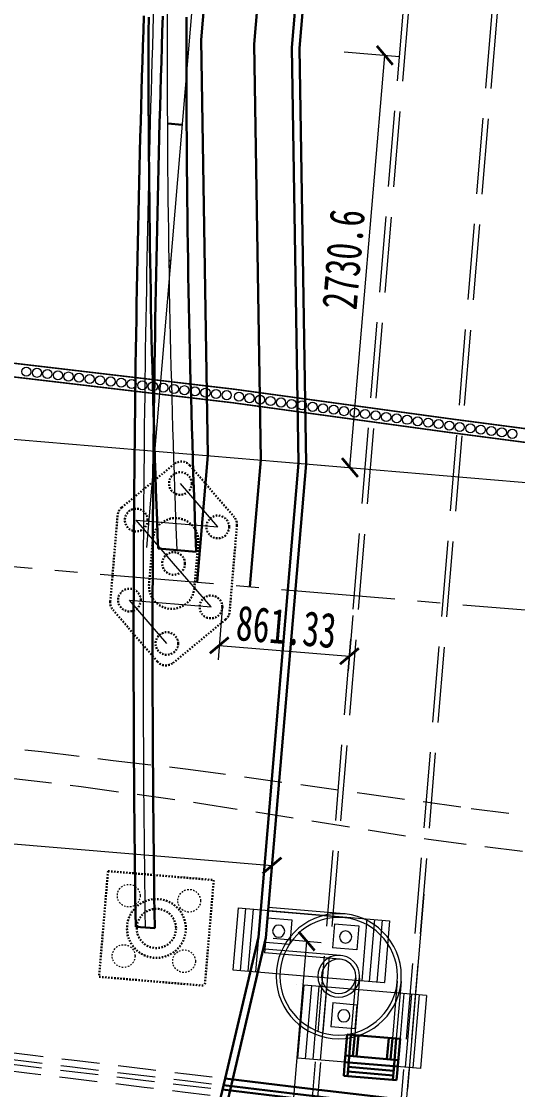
# Model space of a CAD drawing. Extents: x 0 to 531375, y 0 to 4335249.
# Drawn here: x 498007.2 to 498039.9, y 4326899.2 to 4326969.8 of the extents above; entities that cross this region are included whole.
import ezdxf

# ---------------------------------------------------------------- set-up
doc = ezdxf.new("R2010")
doc.units = 0
doc.header["$PDMODE"] = 1
for name, pattern in [('( Dashed )', [0.75, 0.5, -0.25]), ('ACAD_ISO02W100', [15, 12, -3]), ('CENTER', [50.8, 31.75, -6.35, 6.35, -6.35]), ('CENTERX2', [4, 2.5, -0.5, 0.5, -0.5]), ('CONTINOUS', [0]), ('DASH', [0.35, 0.25, -0.1]), ('HIDDEN', [0.375, 0.25, -0.125])]:
    doc.linetypes.add(name, pattern=pattern)
doc.layers.get('0').update_dxf_attribs({"lineweight": 15})
doc.layers.get('Defpoints').update_dxf_attribs({"color": 8, "lineweight": 15})
for name, color, linetype, lineweight in [('3', 3, 'CONTINOUS', 25), ('_平面辅助线', 7, 'Continuous', 15), ('Dim', 4, 'Continuous', 15), ('中心线', 2, 'CENTERX2', 15), ('地铁', 4, 'Continuous', 15), ('文字', 7, 'Continuous', 15), ('桥 - 构造 - 轮廓虚线', 4, 'ACAD_ISO02W100', 30), ('桥 中心线', 5, 'CENTER', 15), ('桥 构造粗实', 1, 'Continuous', 30), ('桥－构造－轮廓实线', 4, 'Continuous', 30), ('结构', 1, 'Continuous', 15), ('虚线', 6, 'HIDDEN', 15), ('道路偏置线', 3, 'Continuous', 30)]:
    doc.layers.add(name, color=color, linetype=linetype, lineweight=lineweight)
doc.styles.get("Standard").update_dxf_attribs({"font": '', "width": 0.7})
doc.styles.get('Standard').set_extended_font_data('仿宋_GB2312')
doc.dimstyles.new('ISO-25', dxfattribs={"dimscale": 0, "dimtxt": 3, "dimasz": 1.5, "dimexe": 1.25, "dimexo": 0.625, "dimtad": 1, "dimlfac": 100, "dimdsep": 46, "dimtxsty": 'Standard', "dimblk": 'ARCHTICK', "dimcen": 2.5, "dimclrd": 256, "dimclrt": 256, "dimadec": 0, "dimazin": 0, "dimtfac": 1, "dimtmove": 0, "dimatfit": 3, "dimfxl": 3.5, "dimfxlon": 1, "dimlwd": -1, "dimlwe": -1, "dimarcsym": 0})

# ---------------------------------------------------------------- blocks, each defined once
blk = doc.blocks.new('A$C6A8C09C9')
at = {"layer": '结构', "linetype": '( Dashed )', "lineweight": 30, "ltscale": 2}
for p, q in [((-3726, 3395), (-526, 6536)), ((525, 6536), (3725, 3395)), ((-3950, -2860), (-3950, 2860)), ((3950, 2860), (3950, -2860)), ((-1501, 1500, 0), (-1501, -1500, 0)), ((1499, -1500, 0), (1499, 1500, 0)), ((-526, -6536), (-3726, -3395)), ((3725, -3395), (525, -6536))]:
    blk.add_line(p, q, dxfattribs=at)
for centre in [(0, 5300), (-2700, 2650), (2700, 2650), (0, 0), (-2700, -2650), (2700, -2650), (0, -5300)]:
    blk.add_circle(centre, 750, dxfattribs=at)
for centre, radius, start, end in [((0, 6001), 750, 45.53546, 134.46454), ((-3200, 2860), 750, 134.46454, 180), ((-1, 1500, 0), 1500, 0, 180), ((3200, 2860), 750, 0, 45.53546), ((-1, -1500, 0), 1500, 180, 0), ((-3200, -2860), 750, 180, 225.53546), ((3200, -2860), 750, 314.46454, 0), ((0, -6001), 750, 225.53546, 314.46454)]:
    blk.add_arc(centre, radius, start, end, dxfattribs=at)
blk = doc.blocks.new('天津2000地铁')
at = {"layer": '地铁', "linetype": 'DASH', "ltscale": 20}
for p, q in [((13.483, -452.807), (45.118, -73.667)), ((13.832, -452.836), (45.466, -73.696)), ((19.313, -453.293), (50.947, -74.153)), ((19.662, -453.322), (51.296, -74.183))]:
    blk.add_line(p, q, dxfattribs=at)
blk = doc.blocks.new('A$C47811FC2')
at = {"layer": '桥 中心线', "ltscale": 2500}
blk.add_line((100, -12.721), (-100, -12.721), dxfattribs=at)
at = {"layer": '桥 中心线', "ltscale": 2500, "flags": 128}
for points in [[(125, -14.758), (124, -14.659), (123, -14.561), (122, -14.463), (121, -14.366), (120, -14.271), (119, -14.175), (118, -14.081), (117, -13.987), (116, -13.895), (115, -13.803), (114, -13.712), (113, -13.621), (112, -13.532), (111, -13.443), (110, -13.355), (109, -13.268), (108, -13.181), (107, -13.096), (106, -13.011), (105, -12.927), (104, -12.844), (103, -12.761), (102, -12.68), (101, -12.599), (100, -12.519), (99, -12.44), (98, -12.361), (97, -12.284), (96, -12.207), (95, -12.131), (94, -12.056), (93, -11.981), (92, -11.907), (91, -11.835), (90, -11.763), (89, -11.691), (88, -11.621), (87, -11.551), (86, -11.482), (85, -11.414), (84, -11.347), (83, -11.28), (82, -11.215), (81, -11.15), (80, -11.086), (79, -11.022), (78, -10.96), (77, -10.898), (76, -10.837), (75, -10.777), (74, -10.718), (73, -10.659), (72, -10.602), (71, -10.545), (70, -10.489), (69, -10.433), (68, -10.379), (67, -10.325), (66, -10.272), (65, -10.22), (64, -10.169), (63, -10.118), (62, -10.068), (61, -10.019), (60, -9.971), (59, -9.924), (58, -9.877), (57, -9.831), (56, -9.786), (55, -9.742), (54, -9.699), (53, -9.656), (52, -9.614), (51, -9.573), (50, -9.533), (49, -9.494), (48, -9.455), (47, -9.417), (46, -9.38), (45, -9.344), (44, -9.309), (43, -9.274), (42, -9.24), (41, -9.207), (40, -9.175), (39, -9.143), (38, -9.113), (37, -9.083), (36, -9.054), (35, -9.026), (34, -8.998), (33, -8.972), (32, -8.946), (31, -8.921), (30, -8.896), (29, -8.873), (28, -8.85), (27, -8.828), (26, -8.807), (25, -8.787), (24, -8.767), (23, -8.749), (22, -8.731), (21, -8.714), (20, -8.697), (19, -8.682), (18, -8.667), (17, -8.653), (16, -8.64), (15, -8.628), (14, -8.616), (13, -8.605), (12, -8.595), (11, -8.586), (10, -8.578), (9, -8.57), (8, -8.563), (7, -8.558), (6, -8.552), (5, -8.548), (4, -8.544), (3, -8.542), (2, -8.54), (1, -8.538), (0, -8.538), (-1, -8.538), (-2, -8.54), (-3, -8.542), (-4, -8.544), (-5, -8.548), (-6, -8.552), (-7, -8.558), (-8, -8.563), (-9, -8.57), (-10, -8.578), (-11, -8.586), (-12, -8.595), (-13, -8.605), (-14, -8.616), (-15, -8.628), (-16, -8.64), (-17, -8.653), (-18, -8.667), (-19, -8.682), (-20, -8.697), (-21, -8.714), (-22, -8.731), (-23, -8.749), (-24, -8.767), (-25, -8.787), (-26, -8.807), (-27, -8.828), (-28, -8.85), (-29, -8.873), (-30, -8.896), (-31, -8.921), (-32, -8.946), (-33, -8.972), (-34, -8.998), (-35, -9.026), (-36, -9.054), (-37, -9.083), (-38, -9.113), (-39, -9.143), (-40, -9.175), (-41, -9.207), (-42, -9.24), (-43, -9.274), (-44, -9.309), (-45, -9.344), (-46, -9.38), (-47, -9.417), (-48, -9.455), (-49, -9.494), (-50, -9.533), (-51, -9.573), (-52, -9.614), (-53, -9.656), (-54, -9.699), (-55, -9.742), (-56, -9.786), (-57, -9.831), (-58, -9.877), (-59, -9.924), (-60, -9.971), (-61, -10.019), (-62, -10.068), (-63, -10.118), (-64, -10.169), (-65, -10.22), (-66, -10.272), (-67, -10.325), (-68, -10.379), (-69, -10.433), (-70, -10.489), (-71, -10.545), (-72, -10.602), (-73, -10.659), (-74, -10.718), (-75, -10.777), (-76, -10.837), (-77, -10.898), (-78, -10.96), (-79, -11.022), (-80, -11.086), (-81, -11.15), (-82, -11.215), (-83, -11.28), (-84, -11.347), (-85, -11.414), (-86, -11.482), (-87, -11.551), (-88, -11.621), (-89, -11.691), (-90, -11.763), (-91, -11.835), (-92, -11.907), (-93, -11.981), (-94, -12.056), (-95, -12.131), (-96, -12.207), (-97, -12.284), (-98, -12.361), (-99, -12.44), (-100, -12.519), (-101, -12.599), (-102, -12.68), (-103, -12.761), (-104, -12.844), (-105, -12.927), (-106, -13.011), (-107, -13.096), (-108, -13.181), (-109, -13.268), (-110, -13.355), (-111, -13.443), (-112, -13.532), (-113, -13.621), (-114, -13.712), (-115, -13.803), (-116, -13.895), (-117, -13.987), (-118, -14.081), (-119, -14.175), (-120, -14.271), (-121, -14.366), (-122, -14.463), (-123, -14.561), (-124, -14.659), (-125, -14.758)], [(-100, -14.758), (-99, -14.634), (-98, -14.512), (-97, -14.391), (-96, -14.271), (-95, -14.152), (-94, -14.034), (-93, -13.918), (-92, -13.803), (-91, -13.689), (-90, -13.576), (-89, -13.465), (-88, -13.355), (-87, -13.246), (-86, -13.138), (-85, -13.032), (-84, -12.927), (-83, -12.823), (-82, -12.72), (-81, -12.619), (-80, -12.519), (-79, -12.42), (-78, -12.322), (-77, -12.226), (-76, -12.131), (-75, -12.037), (-74, -11.944), (-73, -11.853), (-72, -11.763), (-71, -11.674), (-70, -11.586), (-69, -11.499), (-68, -11.414), (-67, -11.33), (-66, -11.248), (-65, -11.166), (-64, -11.086), (-63, -11.007), (-62, -10.929), (-61, -10.853), (-60, -10.777), (-59, -10.703), (-58, -10.63), (-57, -10.559), (-56, -10.489), (-55, -10.42), (-54, -10.352), (-53, -10.285), (-52, -10.22), (-51, -10.156), (-50, -10.093), (-49, -10.031), (-48, -9.971), (-47, -9.912), (-46, -9.854), (-45, -9.798), (-44, -9.742), (-43, -9.688), (-42, -9.635), (-41, -9.584), (-40, -9.533), (-39, -9.484), (-38, -9.436), (-37, -9.39), (-36, -9.344), (-35, -9.3), (-34, -9.257), (-33, -9.215), (-32, -9.175), (-31, -9.136), (-30, -9.098), (-29, -9.061), (-28, -9.026), (-27, -8.991), (-26, -8.958), (-25, -8.927), (-24, -8.896), (-23, -8.867), (-22, -8.839), (-21, -8.812), (-20, -8.787), (-19, -8.763), (-18, -8.74), (-17, -8.718), (-16, -8.697), (-15, -8.678), (-14, -8.66), (-13, -8.643), (-12, -8.628), (-11, -8.613), (-10, -8.6), (-9, -8.588), (-8, -8.578), (-7, -8.568), (-6, -8.56), (-5, -8.554), (-4, -8.548), (-3, -8.544), (-2, -8.54), (-1, -8.539), (0, -8.538), (1, -8.539), (2, -8.54), (3, -8.544), (4, -8.548), (5, -8.554), (6, -8.56), (7, -8.568), (8, -8.578), (9, -8.588), (10, -8.6), (11, -8.613), (12, -8.628), (13, -8.643), (14, -8.66), (15, -8.678), (16, -8.697), (17, -8.718), (18, -8.74), (19, -8.763), (20, -8.787), (21, -8.812), (22, -8.839), (23, -8.867), (24, -8.896), (25, -8.927), (26, -8.958), (27, -8.991), (28, -9.026), (29, -9.061), (30, -9.098), (31, -9.136), (32, -9.175), (33, -9.215), (34, -9.257), (35, -9.3), (36, -9.344), (37, -9.39), (38, -9.436), (39, -9.484), (40, -9.533), (41, -9.584), (42, -9.635), (43, -9.688), (44, -9.742), (45, -9.798), (46, -9.854), (47, -9.912), (48, -9.971), (49, -10.031), (50, -10.093), (51, -10.156), (52, -10.22), (53, -10.285), (54, -10.352), (55, -10.42), (56, -10.489), (57, -10.559), (58, -10.63), (59, -10.703), (60, -10.777), (61, -10.853), (62, -10.929), (63, -11.007), (64, -11.086), (65, -11.166), (66, -11.248), (67, -11.33), (68, -11.414), (69, -11.499), (70, -11.586), (71, -11.674), (72, -11.763), (73, -11.853), (74, -11.944), (75, -12.037), (76, -12.131), (77, -12.226), (78, -12.322), (79, -12.42), (80, -12.519), (81, -12.619), (82, -12.72), (83, -12.823), (84, -12.927), (85, -13.032), (86, -13.138), (87, -13.246), (88, -13.355), (89, -13.465), (90, -13.576), (91, -13.689), (92, -13.803), (93, -13.918), (94, -14.034), (95, -14.152), (96, -14.271), (97, -14.391), (98, -14.512), (99, -14.634), (100, -14.758)]]:
    blk.add_lwpolyline(points, dxfattribs=at)
at = {"layer": '桥 构造粗实'}
for p, q in [((-72, -12.721), (-72, -11.763)), ((-81, -12.721), (-81, -12.619))]:
    blk.add_line(p, q, dxfattribs=at)
at = {"layer": '桥 构造粗实', "color": 3}
for p, q in [((-100, -13.499), (-100, -16.018)), ((-125, -14.129), (-125, -15.386))]:
    blk.add_line(p, q, dxfattribs=at)
for points in [[(-100, -13.499), (-99.153, -13.394), (-98.151, -13.271), (-97.15, -13.15), (-96.148, -13.029), (-95.147, -12.91), (-94.145, -12.793), (-93.144, -12.676), (-92.142, -12.561), (-91.141, -12.447), (-90.139, -12.334), (-89.138, -12.223), (-88.136, -12.112), (-87.135, -12.003), (-86.133, -11.896), (-85.131, -11.789), (-84.13, -11.684), (-83.128, -11.58), (-82.127, -11.477), (-81.125, -11.375), (-80.124, -11.275), (-79.122, -11.176), (-78.121, -11.078), (-77.119, -10.982), (-76.118, -10.886), (-75.116, -10.792), (-74.115, -10.699), (-73.113, -10.608), (-72.112, -10.518), (-71.11, -10.428), (-70.108, -10.341), (-69.107, -10.254), (-68.105, -10.169), (-67.104, -10.085), (-66.102, -10.002), (-65.101, -9.92)], [(-65.032, -9.596), (-66.033, -9.648), (-67.033, -9.701), (-68.034, -9.755), (-69.034, -9.809), (-70.035, -9.865), (-71.035, -9.921), (-72.036, -9.978), (-73.036, -10.035), (-74.037, -10.094), (-75.037, -10.153), (-76.038, -10.213), (-77.038, -10.274), (-78.038, -10.336), (-79.039, -10.399), (-80.039, -10.462), (-81.04, -10.526), (-82.04, -10.591), (-83.041, -10.657), (-84.041, -10.723), (-85.042, -10.791), (-86.042, -10.859), (-87.043, -10.928), (-88.043, -10.997), (-89.044, -11.068), (-90.044, -11.139), (-91.045, -11.211), (-92.045, -11.284), (-93.046, -11.358), (-94.046, -11.432), (-95.047, -11.508), (-96.047, -11.584), (-97.048, -11.66), (-98.048, -11.738), (-99.049, -11.817), (-100.049, -11.896), (-101.05, -11.976), (-102.05, -12.057), (-103.051, -12.138), (-104.051, -12.221), (-105.052, -12.304), (-106.052, -12.388), (-107.053, -12.473), (-108.053, -12.559), (-109.054, -12.645), (-110.054, -12.732), (-111.055, -12.82), (-112.055, -12.909), (-113.056, -12.999), (-114.056, -13.089), (-115.057, -13.18), (-116.057, -13.272), (-117.058, -13.365), (-118.058, -13.459), (-119.059, -13.553), (-120.059, -13.648), (-121.06, -13.744), (-122.06, -13.841), (-123.061, -13.939), (-124.061, -14.037), (-125, -14.13)], [(-64.968, -10.844), (-65.967, -10.896), (-66.967, -10.949), (-67.966, -11.003), (-68.966, -11.057), (-69.965, -11.113), (-70.965, -11.169), (-71.964, -11.226), (-72.964, -11.283), (-73.963, -11.342), (-74.963, -11.401), (-75.962, -11.461), (-76.962, -11.522), (-77.962, -11.584), (-78.961, -11.646), (-79.961, -11.71), (-80.96, -11.774), (-81.96, -11.838), (-82.959, -11.904), (-83.959, -11.971), (-84.958, -12.038), (-85.958, -12.106), (-86.957, -12.175), (-87.957, -12.244), (-88.956, -12.315), (-89.956, -12.386), (-90.955, -12.458), (-91.955, -12.531), (-92.954, -12.604), (-93.954, -12.679), (-94.953, -12.754), (-95.953, -12.83), (-96.952, -12.907), (-97.952, -12.984), (-98.951, -13.063), (-99.951, -13.142), (-100.95, -13.222), (-101.95, -13.303), (-102.949, -13.384), (-103.949, -13.467), (-104.948, -13.55), (-105.948, -13.634), (-106.947, -13.719), (-107.947, -13.804), (-108.946, -13.89), (-109.946, -13.978), (-110.945, -14.065), (-111.945, -14.154), (-112.944, -14.244), (-113.944, -14.334), (-114.943, -14.425), (-115.943, -14.517), (-116.942, -14.61), (-117.942, -14.703), (-118.941, -14.798), (-119.941, -14.893), (-120.94, -14.989), (-121.94, -15.085), (-122.939, -15.183), (-123.939, -15.281), (-124.938, -15.38), (-125, -15.386)], [(-100, -16.018), (-98.847, -15.875), (-97.849, -15.753), (-96.85, -15.632), (-95.852, -15.512), (-94.853, -15.393), (-93.855, -15.276), (-92.856, -15.16), (-91.858, -15.045), (-90.859, -14.931), (-89.861, -14.819), (-88.862, -14.707), (-87.864, -14.597), (-86.865, -14.489), (-85.867, -14.381), (-84.869, -14.275), (-83.87, -14.17), (-82.872, -14.066), (-81.873, -13.964), (-80.875, -13.863), (-79.876, -13.763), (-78.878, -13.664), (-77.879, -13.567), (-76.881, -13.47), (-75.882, -13.375), (-74.884, -13.281), (-73.885, -13.189), (-72.887, -13.098), (-71.888, -13.008), (-70.89, -12.919), (-69.892, -12.831), (-68.893, -12.745), (-67.895, -12.66), (-66.896, -12.576), (-65.898, -12.493), (-64.899, -12.412)]]:
    blk.add_lwpolyline(points, dxfattribs=at)
blk = doc.blocks.new('第二联')
at = {"linetype": 'HIDDEN', "ltscale": 50}
for centre in [(-2000, 2000), (2000, 2000), (-2000, -2000), (2000, -2000)]:
    blk.add_circle(centre, 750, dxfattribs=at)
at = {"layer": '结构', "linetype": '( Dashed )', "lineweight": 30, "ltscale": 2}
for p, q in [((-3500, 3500), (-3500, -3500)), ((3500, 3500), (-3500, 3500)), ((3500, 3500), (3500, -3500)), ((3500, -3500), (-3500, -3500))]:
    blk.add_line(p, q, dxfattribs=at)
blk.add_circle((0, 0), 1944, dxfattribs=at)
at = {"layer": '虚线', "linetype": '( Dashed )', "lineweight": 30, "ltscale": 2}
blk.add_circle((0, 0), 1296, dxfattribs=at)
blk = doc.blocks.new('_ArchTick')
at = {"color": 0, "linetype": 'ByBlock', "const_width": 0.15}
blk.add_lwpolyline([(-0.5, -0.5), (0.5, 0.5)], dxfattribs=at)
blk = doc.blocks.new('*D59')
at = {"color": 0}
for p, q in [((498028.487, 4326967.75), (498032.127, 4326967.442)), ((498026.45, 4326940.519), (498029.826, 4326940.234))]:
    blk.add_line(p, q, dxfattribs=at)
blk.add_line((498028.867, 4326940.315), (498031.169, 4326967.523))
at = {"layer": 'Defpoints', "color": 0}
for p in [(498025.533, 4326968), (498031.169, 4326967.523), (498025.971, 4326940.56)]:
    blk.add_point(p, dxfattribs=at)
at = {"xscale": 1.153846153846154, "yscale": 1.153846153846154, "zscale": 1.153846153846154}
for p, rotation in [((498031.169, 4326967.523), 85.16420467574125), ((498028.867, 4326940.315), 265.1642046757412)]:
    blk.add_blockref('_ArchTick', p, dxfattribs=dict(at, rotation=rotation))
at = {"insert": (498028.446, 4326954.052), "char_height": 2.3077, "attachment_point": 5, "rotation": 85.1642}
blk.add_mtext('2730.6', dxfattribs=at)
blk = doc.blocks.new('*D61')
blk.add_line((498026.012, 4326909.05), (498022.303, 4326865.207))
at = {"color": 0}
for p, q in [((498023.803, 4326909.237), (498026.97, 4326908.969)), ((498019.62, 4326865.434), (498023.261, 4326865.126))]:
    blk.add_line(p, q, dxfattribs=at)
at = {"layer": 'Defpoints', "color": 0}
for p in [(498023.324, 4326909.277), (498018.655, 4326865.515), (498022.303, 4326865.207)]:
    blk.add_point(p, dxfattribs=at)
at = {"xscale": 1.153846153846154, "yscale": 1.153846153846154, "zscale": 1.153846153846154}
for p, rotation in [((498026.012, 4326909.05), 85.164204675788), ((498022.303, 4326865.207), 265.164204675788)]:
    blk.add_blockref('_ArchTick', p, dxfattribs=dict(at, rotation=rotation))
at = {"insert": (498022.585, 4326887.261), "char_height": 2.3077, "attachment_point": 5, "rotation": 85.1642}
blk.add_mtext('4400', dxfattribs=at)
blk = doc.blocks.new('*D64')
at = {"color": 0}
for p, q in [((497978.43, 4326918.353), (497978.47, 4326918.832)), ((498023.768, 4326914.518), (498023.808, 4326914.997))]:
    blk.add_line(p, q, dxfattribs=at)
blk.add_line((497978.389, 4326917.874), (498023.727, 4326914.038))
at = {"layer": 'Defpoints', "color": 0}
for p in [(497978.389, 4326917.874), (498023.727, 4326914.038), (498023.727, 4326914.038)]:
    blk.add_point(p, dxfattribs=at)
at = {"xscale": 1.153846153846154, "yscale": 1.153846153846154, "zscale": 1.153846153846154}
for p, rotation in [((497978.389, 4326917.874), 175.164204676255), ((498023.727, 4326914.038), 355.164204676255)]:
    blk.add_blockref('_ArchTick', p, dxfattribs=dict(at, rotation=rotation))
at = {"insert": (497996.97, 4326917.886), "char_height": 2.3077, "attachment_point": 5, "rotation": 355.1642}
blk.add_mtext('4550', dxfattribs=at)
blk = doc.blocks.new('*D73')
at = {"layer": '_平面辅助线', "color": 0}
for p, q in [((498020.471, 4326931.258), (498020.167, 4326927.617)), ((498029.055, 4326930.542), (498028.751, 4326926.901))]:
    blk.add_line(p, q, dxfattribs=at)
at = {"layer": '_平面辅助线'}
blk.add_line((498020.247, 4326928.575), (498028.831, 4326927.859), dxfattribs=at)
at = {"layer": 'Defpoints', "color": 0}
for p in [(498020.746, 4326934.555), (498029.33, 4326933.839), (498028.831, 4326927.859)]:
    blk.add_point(p, dxfattribs=at)
at = {"layer": '_平面辅助线', "xscale": 1.153846153846154, "yscale": 1.153846153846154, "zscale": 1.153846153846154}
for p, rotation in [((498020.247, 4326928.575), 175.2304611481666), ((498028.831, 4326927.859), 355.2304611481666)]:
    blk.add_blockref('_ArchTick', p, dxfattribs=dict(at, rotation=rotation))
at = {"layer": '_平面辅助线', "insert": (498024.67, 4326929.79), "char_height": 2.3077, "attachment_point": 5, "rotation": 355.23046}
blk.add_mtext('861.33', dxfattribs=at)
blk = doc.blocks.new('11111')
at = {"color": 6}
for p, q in [((-126.511, -141.351), (-126.511, -149.477)), ((-121.666, -141.351), (-126.511, -141.351)), ((-121.666, -141.351), (-121.666, -149.477)), ((-121.666, -141.851), (-126.511, -141.851)), ((-121.666, -142.351), (-126.511, -142.351)), ((-121.666, -142.851), (-126.712, -142.851)), ((-122.314, -142.589), (-122.314, -142.59)), ((-122.064, -142.59), (-122.064, -142.589)), ((-116.964, -144.197), (-121.064, -144.197)), ((-121.064, -144.198), (-121.064, -144.197)), ((-121.064, -154.231), (-121.064, -144.198)), ((-116.964, -154.231), (-116.964, -144.197)), ((-116.964, -144.697), (-121.064, -144.697)), ((-116.964, -145.197), (-121.064, -145.197)), ((-116.964, -145.697), (-121.064, -145.697)), ((-121.666, -147.977), (-126.511, -147.977)), ((-122.314, -147.589), (-122.314, -147.589)), ((-122.064, -147.589), (-122.064, -147.589)), ((-121.564, -148.089), (-121.564, -148.089)), ((-121.064, -148.089), (-121.064, -148.089)), ((-121.666, -148.477), (-126.511, -148.477)), ((-121.666, -148.977), (-126.511, -148.977)), ((-121.666, -149.477), (-126.511, -149.477)), ((-116.964, -152.731), (-121.064, -152.731)), ((-116.964, -153.231), (-121.064, -153.231)), ((-116.964, -153.731), (-121.064, -153.731)), ((-120.564, -153.731), (-120.564, -153.731)), ((-116.964, -154.231), (-121.064, -154.231)), ((-121.064, -154.231), (-121.064, -154.231))]:
    blk.add_line(p, q, dxfattribs=at)
at = {"linetype": 'ACAD_ISO02W100'}
for p, q in [((-126.265, -141.351), (-126.266, -141.351)), ((-121.666, -141.351), (-121.666, -141.351)), ((-122.166, -147.977), (-122.166, -147.977)), ((-126.711, -149.477), (-126.712, -149.477)), ((-121.666, -149.477), (-121.666, -149.477)), ((-121.666, -149.977), (-121.666, -149.977)), ((-120.064, -153.231), (-120.064, -153.231))]:
    blk.add_line(p, q, dxfattribs=at)
at = {"color": 8}
for p, q in [((-120.895, -143.101), (-124.675, -143.101)), ((-120.895, -143.351), (-124.675, -143.351)), ((-120.895, -145.851), (-124.675, -145.851)), ((-122.666, -145.877), (-124.266, -145.877)), ((-124.266, -145.877), (-124.266, -147.477)), ((-122.666, -147.477), (-122.666, -145.877)), ((-120.895, -146.101), (-124.675, -146.101)), ((-117.464, -146.197), (-119.064, -146.197)), ((-119.064, -146.197), (-119.064, -147.797)), ((-117.464, -147.797), (-117.464, -146.197)), ((-119.764, -147.231), (-119.764, -152.231)), ((-119.514, -147.231), (-119.514, -152.231)), ((-117.014, -147.231), (-117.014, -152.231)), ((-116.764, -147.231), (-116.764, -152.231)), ((-122.666, -147.477), (-124.266, -147.477)), ((-117.464, -147.797), (-119.064, -147.797)), ((-117.452, -150.631), (-119.052, -150.631)), ((-119.052, -152.231), (-119.052, -150.631)), ((-117.452, -152.231), (-117.452, -150.631)), ((-116.764, -152.231), (-119.764, -152.231)), ((-119.064, -152.231), (-117.464, -152.231)), ((-117.452, -152.231), (-119.052, -152.231))]:
    blk.add_line(p, q, dxfattribs=at)
for centre, radius in [((-120.895, -147.231), 4.13), ((-120.895, -147.231), 3.88), ((-120.895, -147.231), 1.38), ((-123.466, -146.677), 0.4), ((-120.895, -147.231), 1.13), ((-118.275, -146.997), 0.4), ((-118.264, -151.431), 0.4)]:
    blk.add_circle(centre, radius, dxfattribs=at)
at = {"layer": '3', "color": 6, "ltscale": 100}
for p, q in [((-121.564, -149.631), (-121.564, -149.632)), ((-121.314, -149.632), (-121.314, -149.631)), ((-120.064, -152.731), (-120.064, -152.731))]:
    blk.add_line(p, q, dxfattribs=at)
at = {"layer": '桥 - 构造 - 轮廓虚线', "color": 8, "ltscale": 50}
for p, q in [((-127.411, -146.351), (-127.411, -142.851)), ((-127.411, -142.851), (-126.712, -142.851)), ((-127.411, -143.101), (-126.712, -143.101)), ((-127.111, -146.101), (-127.111, -143.101)), ((-126.811, -146.101), (-126.811, -143.101)), ((-126.712, -142.851), (-124.675, -142.851)), ((-126.712, -143.101), (-124.675, -143.101)), ((-126.511, -146.351), (-126.511, -142.851)), ((-126.075, -146.351), (-126.075, -142.851)), ((-124.675, -146.351), (-124.675, -142.851)), ((-127.411, -146.101), (-126.712, -146.101)), ((-127.411, -146.351), (-126.712, -146.351)), ((-126.712, -146.101), (-124.675, -146.101)), ((-126.712, -146.351), (-124.675, -146.351))]:
    blk.add_line(p, q, dxfattribs=at)
at = {"layer": '桥－构造－轮廓实线', "color": 8, "linetype": 'Continuous'}
for p, q in [((-124.672, -143.353), (-126.075, -143.355)), ((-124.672, -143.603), (-126.075, -143.605)), ((-124.673, -145.603), (-126.075, -145.605)), ((-124.672, -145.853), (-126.075, -145.855))]:
    blk.add_line(p, q, dxfattribs=at)

msp = doc.modelspace()

# ---------------------------------------------------------------- linework, layer by layer
msp.add_line((498033.74205, 4326912.15347), (498032.66806, 4326899.2816))
msp.add_xline((497980.63285, 4326944.3953), (0.99644038736, -0.08430038214))
at = {"const_width": 0.1}
for points in [[(498063.44211, 4326939.86135), (498035.42669, 4326943.53801), (498021.23686, 4326945.48381), (497991.19406, 4326949.02767), (497977.21424, 4326950.98294), (497955.5758, 4326953.79052)], [(498063.325, 4326938.969), (498035.307, 4326942.646), (498021.123, 4326944.591), (497991.079, 4326948.135), (497977.094, 4326950.091), (497955.46, 4326952.898)]]:
    msp.add_lwpolyline(points, dxfattribs=at)
for centre in [(498007.5216, 4326946.64855, 1.791), (498008.21678, 4326946.56654, 1.791), (498008.91196, 4326946.48454, 1.791), (498009.60714, 4326946.40253, 1.791), (498010.30232, 4326946.32053, 1.791), (498010.9975, 4326946.23853, 1.791), (498011.69268, 4326946.15652, 1.791), (498012.38786, 4326946.07452, 1.791), (498013.08304, 4326945.99252, 1.791), (498013.77822, 4326945.91051, 1.791), (498014.4734, 4326945.82851, 1.791), (498015.16858, 4326945.7465, 1.791), (498015.86376, 4326945.6645, 1.791), (498016.55894, 4326945.5825, 1.791), (498017.25412, 4326945.50049, 1.791), (498017.9493, 4326945.41849, 1.791), (498018.64448, 4326945.33649, 1.791), (498019.33966, 4326945.25448, 1.791), (498020.03484, 4326945.17248), (498020.73002, 4326945.09048), (498021.54653, 4326944.98713), (498022.24004, 4326944.89204), (498022.93355, 4326944.79694), (498023.62706, 4326944.70184), (498024.32057, 4326944.60674), (498025.01408, 4326944.51164), (498025.70759, 4326944.41654), (498026.4011, 4326944.32144), (498027.09461, 4326944.22635), (498027.78812, 4326944.13125), (498028.48163, 4326944.03615), (498029.17514, 4326943.94105), (498029.86865, 4326943.84595), (498030.56216, 4326943.75085), (498031.25567, 4326943.65575), (498031.94918, 4326943.56066), (498032.64269, 4326943.46556), (498033.3362, 4326943.37046), (498034.02971, 4326943.27536), (498034.72322, 4326943.18026), (498035.41674, 4326943.08516), (498036.11083, 4326942.99437), (498036.8049, 4326942.90328), (498037.49896, 4326942.81219), (498038.19302, 4326942.72111), (498038.88708, 4326942.63002), (498039.58114, 4326942.53893)]:
    msp.add_circle(centre, 0.3)
at = {"layer": '_平面辅助线', "linetype": '( Dashed )', "ltscale": 5}
for points in [[(497950.02539, 4326926.39326), (497957.35697, 4326925.81612), (497962.94647, 4326925.41845), (497970.65741, 4326924.92028), (497976.79772, 4326924.54275), (497981.26892, 4326924.22372), (497985.37971, 4326923.88668), (497989.79657, 4326923.47431), (497994.44708, 4326923.01954), (497999.30244, 4326922.56391), (498003.70436, 4326922.10796), (498008.5248, 4326921.56175), (498013.24798, 4326920.97885), (498018.19083, 4326920.40986), (498029.98975, 4326918.77694), (498036.86254, 4326917.81431), (498043.90104, 4326916.94494), (498052.04607, 4326916.08318), (498064.05875, 4326914.78002)], [(497949.86622, 4326924.48211), (497957.88914, 4326923.85344), (497965.62534, 4326923.3164), (497972.42485, 4326922.89381), (497982.52118, 4326922.20157), (497991.29432, 4326921.39583), (497997.20769, 4326920.82056), (498002.97156, 4326920.22636), (498011.12787, 4326919.26502), (498018.95322, 4326918.16135), (498034.04385, 4326915.77061), (498048.80582, 4326913.91545), (498063.87265, 4326912.36071)]]:
    msp.add_lwpolyline(points, dxfattribs=at)
for points in [[(497980.03073, 4326904.51453, 0.00107539), (498020.52553, 4326899.54092, 0.00107539)], [(497980.08655, 4326904.96106, 0.00107671), (498020.62923, 4326899.98168, 0.00107671)], [(497979.9377, 4326903.77033, 0.00107319), (498020.3527, 4326898.80633, 0.00107319)], [(497979.99352, 4326904.21685, 0.00107451), (498020.4564, 4326899.24709, 0.00107451)]]:
    msp.add_lwpolyline(points, format="xyb", dxfattribs=at)
at = {"layer": 'Defpoints'}
msp.add_lwpolyline([(498016.78849, 4326928.69749), (498014.3215, 4326931.56567), (498019.70228, 4326931.11045), (498017.23529, 4326933.97857), (498014.76829, 4326936.8468), (498020.14907, 4326936.39158), (498017.68208, 4326939.25976)], dxfattribs=at)
at = {"layer": '中心线', "color": 2, "ltscale": 3}
msp.add_line((497964.56518, 4326937.33067), (498040.98049, 4326930.86581), dxfattribs=at)
at = {"layer": '道路偏置线', "color": 1}
msp.add_line((498023.32436, 4326909.27739), (498013.13828, 4326865.98196), dxfattribs=at)
for points in [[(498018.7864, 4326932.74347), (498019.49402, 4326941.10759), (498019.05572, 4326968.54822), (498030.1512, 4327099.88015), (498035.28599, 4327127.77057), (498035.98368, 4327136.01731)], [(498022.27394, 4326932.44842), (498022.98156, 4326940.81254), (498022.54326, 4326968.25316), (498033.65403, 4327099.58381), (498038.77354, 4327127.47552), (498039.47122, 4327135.72226)], [(498025.03436, 4326968.04241), (498036.14513, 4327099.37306)], [(498025.53258, 4326968.00026), (498036.64335, 4327099.33091)], [(498025.03436, 4326968.04241), (498025.47266, 4326940.60179)], [(498025.53258, 4326968.00026), (498025.97088, 4326940.55964)], [(498022.82614, 4326909.31954), (498025.47266, 4326940.60179)], [(498023.32436, 4326909.27739), (498025.97088, 4326940.55964)], [(498022.82614, 4326909.31954), (498012.64006, 4326866.02411)]]:
    msp.add_lwpolyline(points, dxfattribs=at)
for points in [[(498020.52553, 4326899.54092, 0.01724502), (498672.19371, 4326843.64016)], [(498020.62923, 4326899.98168, 0.0172437), (498672.21669, 4326844.08957)], [(498020.4564, 4326899.24709, 0.0172459), (498672.1784, 4326843.34055)]]:
    msp.add_lwpolyline(points, format="xyb", dxfattribs=at)

# ---------------------------------------------------------------- block references
at = {"linetype": 'Continuous', "xscale": -1, "rotation": 265.164204628791}
msp.add_blockref('11111', (498185.02544, 4327014.78561), dxfattribs=at)
at = {"layer": '_平面辅助线', "color": 1, "rotation": 85.16419552332974}
msp.add_blockref('A$C47811FC2', (498011.19289, 4327035.75025), dxfattribs=at)
at = {"layer": 'Dim', "xscale": 0.0010000002605535, "yscale": 0.0010000002605535, "zscale": 0.0010000002605535, "rotation": 175.1642060644487}
msp.add_blockref('A$C6A8C09C9', (498017.23501, 4326933.97865), dxfattribs=at)
at = {"layer": '地铁', "color": 1}
msp.add_blockref('天津2000地铁', (498003.38431, 4327237.28522), dxfattribs=at)
at = {"layer": '文字', "xscale": 0.001, "yscale": 0.001, "zscale": 0.001, "rotation": 85.16420465189827}
msp.add_blockref('第二联', (498016.10016, 4326909.88856), dxfattribs=at)

# ---------------------------------------------------------------- dimensions: what is measured, and where the dimension line sits
for base, p1, p2, picture, middle in [((498031.16938, 4326967.52338), (498025.97088, 4326940.55964), (498025.53258, 4326968.00026), '*D59', (498028.44557, 4326954.05205)), ((498022.30278, 4326865.20663), (498023.32436, 4326909.27739), (498018.65469, 4326865.51526), '*D61', (498022.58452, 4326887.26139))]:
    dim = msp.add_linear_dim(base=base, p1=p1, p2=p2, angle=85.1642047, dimstyle='ISO-25', override={"dimscale": 0.769231})
    dim.commit()
    dim.dimension.update_dxf_attribs({"geometry": picture, "text_midpoint": middle})
dim = msp.add_linear_dim(base=(498023.72715, 4326914.03844), p1=(497978.38911, 4326917.87411), p2=(498023.72715, 4326914.03844), angle=355.1642047, dimstyle='ISO-25', override={"dimscale": 0.769231})
dim.commit()
dim.dimension.update_dxf_attribs({"geometry": '*D64', "text_midpoint": (497996.83736, 4326916.31336), "dimtype": 160})
at = {"layer": '_平面辅助线'}
dim = msp.add_aligned_dim(p1=(498020.74635, 4326934.55478), p2=(498029.32984, 4326933.8386), distance=-6.00059, dimstyle='ISO-25', override={"dimscale": 0.769231, "dimblk": 'ArchTick'}, dxfattribs=at)
dim.commit()
dim.dimension.update_dxf_attribs({"geometry": '*D73', "text_midpoint": (498024.67041, 4326929.78989)})

doc.saveas('drawing.dxf')
